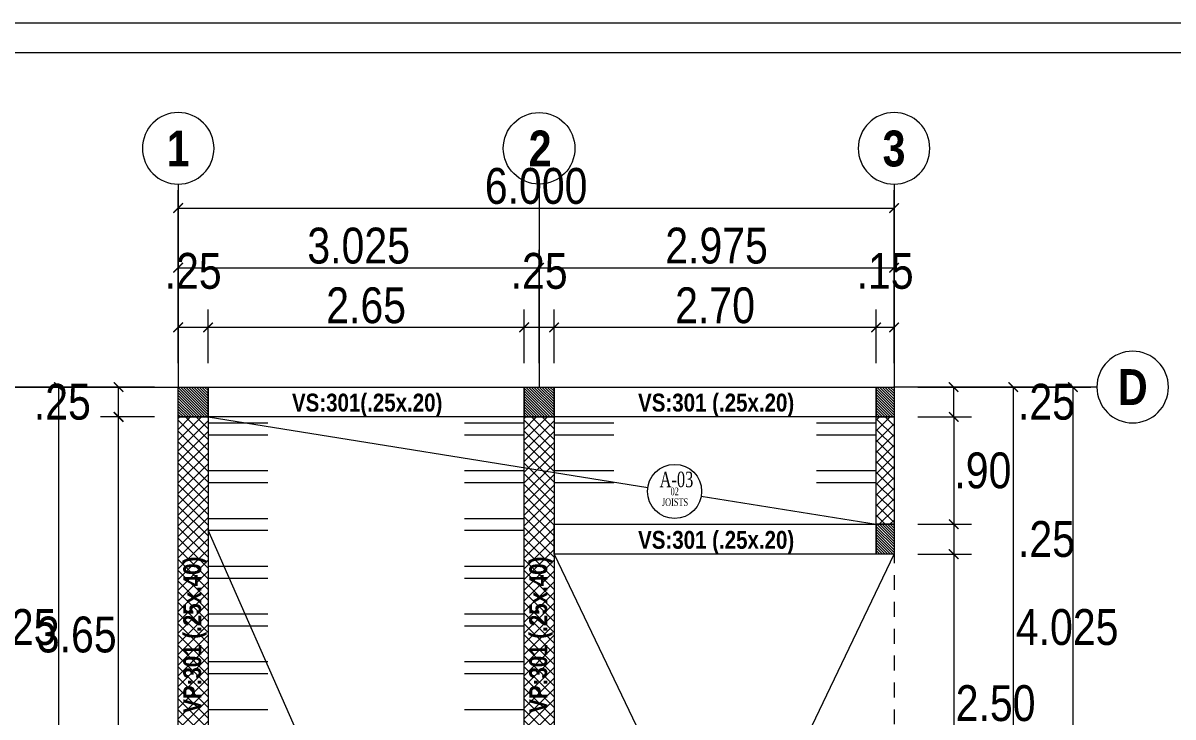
# Model space of a CAD drawing. Header units: millimetres. Extents: x 68 to 194, y 47 to 103.
# Drawn here: x 80.55 to 90.19, y 68.29 to 74.1 of the extents above; entities that cross this region are included whole.
import ezdxf
from ezdxf.enums import TextEntityAlignment as Align

# ---------------------------------------------------------------- set-up
doc = ezdxf.new("R2010")
doc.units = ezdxf.units.MM
doc.linetypes.add('DASHED', pattern=[19.05, 12.7, -6.35])
doc.linetypes.add('DASHED2', pattern=[0.375, 0.25, -0.125])
for name, color, linetype, lineweight in [('E_Columna', 3, 'Continuous', 25), ('E_Tipo de Techado', 6, 'Continuous', 15), ('E_Viga Principal', 52, 'Continuous', 30), ('E_Viga Secundaria', 133, 'Continuous', 20), ('E_Vigueta', 13, 'DASHED', 15), ('G_Complemento', 30, 'Continuous', 20), ('G_Ejes', 253, 'Continuous', 20), ('G_Proyección', 8, 'DASHED2', 15), ('G_Sombreados', 8, 'Continuous', 9), ('G_Texto', 122, 'Continuous', 20)]:
    doc.layers.add(name, color=color, linetype=linetype, lineweight=lineweight)
doc.layers.add('G_Acotación', color=171, linetype='Continuous')
doc.styles.add('Acotacion', font='ARIALN.TTF')
doc.styles.add('CUNSULTOR', font='times.ttf', dxfattribs={"width": 0.7})
doc.styles.add('Eje', font='ARIALNB.TTF', dxfattribs={"height": 0.3})
doc.styles.add('TITULOS', font='ARIALNB.TTF', dxfattribs={"height": 0.3})
doc.dimstyles.new('Lenin_50', dxfattribs={"dimtxt": 0.3, "dimasz": 0.08, "dimexe": 0.15, "dimexo": 0.2, "dimgap": 0.03, "dimtad": 2, "dimtih": 1, "dimtoh": 1, "dimlfac": -1, "dimzin": 4, "dimdsep": 46, "dimtxsty": 'Acotacion', "dimblk": 'ARCHTICK', "dimcen": 0.08, "dimclrd": 256, "dimclre": 256, "dimclrt": 4, "dimazin": 1, "dimtm": 1e-09, "dimtfac": 1, "dimtmove": 2, "dimatfit": 2, "dimfxl": 0, "dimtolj": 1, "dimlwd": 13, "dimlwe": 18, "dimarcsym": 0})
pattern_1 = [(135, (196.997164, -21.310414), (0.0112253202, 0.0112253202), [])]
pattern_2 = [(135, (318.05112, -25.397145), (0.04490128, 0.04490128), []), (45, (318.05112, -25.397145), (0.04490128, -0.04490128), [])]

# ---------------------------------------------------------------- blocks, each defined once
blk = doc.blocks.new('Eri')
blk.add_line((-1.7, 0), (0, 0))
blk.add_circle((-2, 0), 0.3)
at = {"color": 1, "style": 'Eje', "flags": 4}
blk.add_attdef('H', text='', height=0.3, dxfattribs=at).set_placement((-2, 0), align=Align.MIDDLE_CENTER)
blk = doc.blocks.new('_ArchTick')
at = {"color": 0, "linetype": 'ByBlock', "const_width": 0.15}
blk.add_lwpolyline([(-0.5, -0.5), (0.5, 0.5)], dxfattribs=at)
blk = doc.blocks.new('*D543')
at = {"layer": 'Defpoints', "color": 0}
for p in [(87.8511, 72.5529), (81.8511, 71.0529), (87.8511, 71.0529)]:
    blk.add_point(p, dxfattribs=at)
at = {"layer": 'G_Acotación', "lineweight": 18}
for p, q in [((81.8511, 71.2529), (81.8511, 72.7029)), ((87.8511, 71.2529), (87.8511, 72.7029))]:
    blk.add_line(p, q, dxfattribs=at)
at = {"layer": 'G_Acotación', "lineweight": 13}
blk.add_line((81.8511, 72.5529), (87.8511, 72.5529), dxfattribs=at)
at = {"layer": 'G_Acotación', "lineweight": 13, "xscale": 0.08, "yscale": 0.08, "zscale": 0.08, "rotation": 180}
blk.add_blockref('_ArchTick', (81.8511, 72.5529), dxfattribs=at)
at = {"layer": 'G_Acotación', "lineweight": 13, "xscale": 0.08, "yscale": 0.08, "zscale": 0.08}
blk.add_blockref('_ArchTick', (87.8511, 72.5529), dxfattribs=at)
at = {"layer": 'G_Acotación', "color": 4, "lineweight": 5, "insert": (84.8511, 72.736), "char_height": 0.3, "attachment_point": 5, "style": 'Acotacion'}
blk.add_mtext('\\A1;6.000', dxfattribs=at)
blk = doc.blocks.new('*D544')
at = {"layer": 'Defpoints', "color": 0}
for p in [(87.8511, 72.0529), (84.8761, 71.0529), (87.8511, 71.0529)]:
    blk.add_point(p, dxfattribs=at)
at = {"layer": 'G_Acotación', "lineweight": 18}
for p, q in [((84.8761, 71.2529), (84.8761, 72.2029)), ((87.8511, 71.2529), (87.8511, 72.2029))]:
    blk.add_line(p, q, dxfattribs=at)
at = {"layer": 'G_Acotación', "lineweight": 13}
blk.add_line((84.8761, 72.0529), (87.8511, 72.0529), dxfattribs=at)
at = {"layer": 'G_Acotación', "lineweight": 13, "xscale": 0.08, "yscale": 0.08, "zscale": 0.08, "rotation": 180}
blk.add_blockref('_ArchTick', (84.8761, 72.0529), dxfattribs=at)
at = {"layer": 'G_Acotación', "lineweight": 13, "xscale": 0.08, "yscale": 0.08, "zscale": 0.08}
blk.add_blockref('_ArchTick', (87.8511, 72.0529), dxfattribs=at)
at = {"layer": 'G_Acotación', "color": 4, "lineweight": 5, "insert": (86.3636, 72.236), "char_height": 0.3, "attachment_point": 5, "style": 'Acotacion'}
blk.add_mtext('\\A1;2.975', dxfattribs=at)
blk = doc.blocks.new('*D545')
at = {"layer": 'Defpoints', "color": 0}
for p in [(84.8761, 72.0529), (81.8511, 71.0529), (84.8761, 71.0529)]:
    blk.add_point(p, dxfattribs=at)
at = {"layer": 'G_Acotación', "lineweight": 18}
for p, q in [((81.8511, 71.2529), (81.8511, 72.2029)), ((84.8761, 71.2529), (84.8761, 72.2029))]:
    blk.add_line(p, q, dxfattribs=at)
at = {"layer": 'G_Acotación', "lineweight": 13}
blk.add_line((81.8511, 72.0529), (84.8761, 72.0529), dxfattribs=at)
at = {"layer": 'G_Acotación', "lineweight": 13, "xscale": 0.08, "yscale": 0.08, "zscale": 0.08, "rotation": 180}
blk.add_blockref('_ArchTick', (81.8511, 72.0529), dxfattribs=at)
at = {"layer": 'G_Acotación', "lineweight": 13, "xscale": 0.08, "yscale": 0.08, "zscale": 0.08}
blk.add_blockref('_ArchTick', (84.8761, 72.0529), dxfattribs=at)
at = {"layer": 'G_Acotación', "color": 4, "lineweight": 5, "insert": (83.3636, 72.236), "char_height": 0.3, "attachment_point": 5, "style": 'Acotacion'}
blk.add_mtext('\\A1;3.025', dxfattribs=at)
blk = doc.blocks.new('*D549')
at = {"layer": 'Defpoints', "color": 0}
for p in [(80.3511, 71.0529), (81.8511, 71.0529), (81.8511, 58.5529)]:
    blk.add_point(p, dxfattribs=at)
at = {"layer": 'G_Acotación', "lineweight": 18}
for p, q in [((81.6511, 71.0529), (80.2011, 71.0529)), ((81.6511, 58.5529), (80.2011, 58.5529))]:
    blk.add_line(p, q, dxfattribs=at)
at = {"layer": 'G_Acotación', "lineweight": 13}
blk.add_line((80.3511, 58.5529), (80.3511, 71.0529), dxfattribs=at)
at = {"layer": 'G_Acotación', "lineweight": 13, "xscale": 0.08, "yscale": 0.08, "zscale": 0.08}
for p, rotation in [((80.3511, 71.0529), 90), ((80.3511, 58.5529), 270)]:
    blk.add_blockref('_ArchTick', p, dxfattribs=dict(at, rotation=rotation))
at = {"layer": 'G_Acotación', "color": 4, "lineweight": 5, "insert": (79.8224, 64.8029), "char_height": 0.3, "attachment_point": 5, "style": 'Acotacion'}
blk.add_mtext('\\A1;12.500', dxfattribs=at)
blk = doc.blocks.new('*D552')
at = {"layer": 'Defpoints', "color": 0}
for p in [(80.8511, 71.0529), (81.8511, 71.0529), (81.8511, 67.0279)]:
    blk.add_point(p, dxfattribs=at)
at = {"layer": 'G_Acotación', "lineweight": 18}
for p, q in [((81.6511, 71.0529), (80.7011, 71.0529)), ((81.6511, 67.0279), (80.7011, 67.0279))]:
    blk.add_line(p, q, dxfattribs=at)
at = {"layer": 'G_Acotación', "lineweight": 13}
blk.add_line((80.8511, 67.0279), (80.8511, 71.0529), dxfattribs=at)
at = {"layer": 'G_Acotación', "lineweight": 13, "xscale": 0.08, "yscale": 0.08, "zscale": 0.08}
for p, rotation in [((80.8511, 71.0529), 90), ((80.8511, 67.0279), 270)]:
    blk.add_blockref('_ArchTick', p, dxfattribs=dict(at, rotation=rotation))
at = {"layer": 'G_Acotación', "color": 4, "lineweight": 5, "insert": (80.4002, 69.0404), "char_height": 0.3, "attachment_point": 5, "style": 'Acotacion'}
blk.add_mtext('\\A1;4.025', dxfattribs=at)
blk = doc.blocks.new('*D554')
at = {"layer": 'Defpoints', "color": 0}
for p in [(87.8511, 71.0529), (89.3511, 71.0529), (87.8511, 58.5529)]:
    blk.add_point(p, dxfattribs=at)
at = {"layer": 'G_Acotación', "lineweight": 18}
for p, q in [((88.0511, 71.0529), (89.5011, 71.0529)), ((88.0511, 58.5529), (89.5011, 58.5529))]:
    blk.add_line(p, q, dxfattribs=at)
at = {"layer": 'G_Acotación', "lineweight": 13}
blk.add_line((89.3511, 58.5529), (89.3511, 71.0529), dxfattribs=at)
at = {"layer": 'G_Acotación', "lineweight": 13, "xscale": 0.08, "yscale": 0.08, "zscale": 0.08}
for p, rotation in [((89.3511, 71.0529), 90), ((89.3511, 58.5529), 270)]:
    blk.add_blockref('_ArchTick', p, dxfattribs=dict(at, rotation=rotation))
at = {"layer": 'G_Acotación', "color": 4, "lineweight": 5, "insert": (89.8798, 64.8029), "char_height": 0.3, "attachment_point": 5, "style": 'Acotacion'}
blk.add_mtext('\\A1;12.500', dxfattribs=at)
blk = doc.blocks.new('*D557')
at = {"layer": 'Defpoints', "color": 0}
for p in [(87.8511, 71.0529), (88.8511, 71.0529), (87.8511, 67.0279)]:
    blk.add_point(p, dxfattribs=at)
at = {"layer": 'G_Acotación', "lineweight": 18}
for p, q in [((88.0511, 71.0529), (89.0011, 71.0529)), ((88.0511, 67.0279), (89.0011, 67.0279))]:
    blk.add_line(p, q, dxfattribs=at)
at = {"layer": 'G_Acotación', "lineweight": 13}
blk.add_line((88.8511, 67.0279), (88.8511, 71.0529), dxfattribs=at)
at = {"layer": 'G_Acotación', "lineweight": 13, "xscale": 0.08, "yscale": 0.08, "zscale": 0.08}
for p, rotation in [((88.8511, 71.0529), 90), ((88.8511, 67.0279), 270)]:
    blk.add_blockref('_ArchTick', p, dxfattribs=dict(at, rotation=rotation))
at = {"layer": 'G_Acotación', "color": 4, "lineweight": 5, "insert": (89.3021, 69.0404), "char_height": 0.3, "attachment_point": 5, "style": 'Acotacion'}
blk.add_mtext('\\A1;4.025', dxfattribs=at)
blk = doc.blocks.new('*D559')
at = {"layer": 'Defpoints', "color": 0}
for p in [(87.7011, 71.5529), (87.7011, 71.0529), (87.8511, 71.0529)]:
    blk.add_point(p, dxfattribs=at)
at = {"layer": 'G_Acotación', "lineweight": 18}
for p, q in [((87.7011, 71.2529), (87.7011, 71.7029)), ((87.8511, 71.2529), (87.8511, 71.7029))]:
    blk.add_line(p, q, dxfattribs=at)
at = {"layer": 'G_Acotación', "lineweight": 13}
blk.add_line((87.8511, 71.5529), (87.7011, 71.5529), dxfattribs=at)
at = {"layer": 'G_Acotación', "lineweight": 13, "xscale": 0.08, "yscale": 0.08, "zscale": 0.08, "rotation": 180}
blk.add_blockref('_ArchTick', (87.7011, 71.5529), dxfattribs=at)
at = {"layer": 'G_Acotación', "lineweight": 13, "xscale": 0.08, "yscale": 0.08, "zscale": 0.08}
blk.add_blockref('_ArchTick', (87.8511, 71.5529), dxfattribs=at)
at = {"layer": 'G_Acotación', "color": 4, "lineweight": 5, "insert": (87.7761, 72.0242), "char_height": 0.3, "attachment_point": 5, "style": 'Acotacion'}
blk.add_mtext('\\A1;.15', dxfattribs=at)
blk = doc.blocks.new('*D658')
at = {"layer": 'Defpoints', "color": 0}
for p in [(85.0011, 71.5529), (85.0011, 71.0529), (87.7011, 71.0529)]:
    blk.add_point(p, dxfattribs=at)
at = {"layer": 'G_Acotación', "lineweight": 18}
for p, q in [((85.0011, 71.2529), (85.0011, 71.7029)), ((87.7011, 71.2529), (87.7011, 71.7029))]:
    blk.add_line(p, q, dxfattribs=at)
at = {"layer": 'G_Acotación', "lineweight": 13}
blk.add_line((87.7011, 71.5529), (85.0011, 71.5529), dxfattribs=at)
at = {"layer": 'G_Acotación', "lineweight": 13, "xscale": 0.08, "yscale": 0.08, "zscale": 0.08, "rotation": 180}
blk.add_blockref('_ArchTick', (85.0011, 71.5529), dxfattribs=at)
at = {"layer": 'G_Acotación', "lineweight": 13, "xscale": 0.08, "yscale": 0.08, "zscale": 0.08}
blk.add_blockref('_ArchTick', (87.7011, 71.5529), dxfattribs=at)
at = {"layer": 'G_Acotación', "color": 4, "lineweight": 5, "insert": (86.3511, 71.736), "char_height": 0.3, "attachment_point": 5, "style": 'Acotacion'}
blk.add_mtext('\\A1;2.70', dxfattribs=at)
blk = doc.blocks.new('*D659')
at = {"layer": 'Defpoints', "color": 0}
for p in [(84.7511, 71.5529), (84.7511, 71.0529), (85.0011, 71.0529)]:
    blk.add_point(p, dxfattribs=at)
at = {"layer": 'G_Acotación', "lineweight": 18}
for p, q in [((84.7511, 71.2529), (84.7511, 71.7029)), ((85.0011, 71.2529), (85.0011, 71.7029))]:
    blk.add_line(p, q, dxfattribs=at)
at = {"layer": 'G_Acotación', "lineweight": 13}
blk.add_line((85.0011, 71.5529), (84.7511, 71.5529), dxfattribs=at)
at = {"layer": 'G_Acotación', "lineweight": 13, "xscale": 0.08, "yscale": 0.08, "zscale": 0.08, "rotation": 180}
blk.add_blockref('_ArchTick', (84.7511, 71.5529), dxfattribs=at)
at = {"layer": 'G_Acotación', "lineweight": 13, "xscale": 0.08, "yscale": 0.08, "zscale": 0.08}
blk.add_blockref('_ArchTick', (85.0011, 71.5529), dxfattribs=at)
at = {"layer": 'G_Acotación', "color": 4, "lineweight": 5, "insert": (84.8761, 72.0242), "char_height": 0.3, "attachment_point": 5, "style": 'Acotacion'}
blk.add_mtext('\\A1;.25', dxfattribs=at)
blk = doc.blocks.new('*D560')
at = {"layer": 'Defpoints', "color": 0}
for p in [(82.1011, 71.5529), (82.1011, 71.0529), (84.7511, 71.0529)]:
    blk.add_point(p, dxfattribs=at)
at = {"layer": 'G_Acotación', "lineweight": 18}
for p, q in [((82.1011, 71.2529), (82.1011, 71.7029)), ((84.7511, 71.2529), (84.7511, 71.7029))]:
    blk.add_line(p, q, dxfattribs=at)
at = {"layer": 'G_Acotación', "lineweight": 13}
blk.add_line((84.7511, 71.5529), (82.1011, 71.5529), dxfattribs=at)
at = {"layer": 'G_Acotación', "lineweight": 13, "xscale": 0.08, "yscale": 0.08, "zscale": 0.08, "rotation": 180}
blk.add_blockref('_ArchTick', (82.1011, 71.5529), dxfattribs=at)
at = {"layer": 'G_Acotación', "lineweight": 13, "xscale": 0.08, "yscale": 0.08, "zscale": 0.08}
blk.add_blockref('_ArchTick', (84.7511, 71.5529), dxfattribs=at)
at = {"layer": 'G_Acotación', "color": 4, "lineweight": 5, "insert": (83.4261, 71.736), "char_height": 0.3, "attachment_point": 5, "style": 'Acotacion'}
blk.add_mtext('\\A1;2.65', dxfattribs=at)
blk = doc.blocks.new('*D561')
at = {"layer": 'Defpoints', "color": 0}
for p in [(81.8511, 71.5529), (81.8511, 71.0529), (82.1011, 71.0529)]:
    blk.add_point(p, dxfattribs=at)
at = {"layer": 'G_Acotación', "lineweight": 18}
for p, q in [((81.8511, 71.2529), (81.8511, 71.7029)), ((82.1011, 71.2529), (82.1011, 71.7029))]:
    blk.add_line(p, q, dxfattribs=at)
at = {"layer": 'G_Acotación', "lineweight": 13}
blk.add_line((82.1011, 71.5529), (81.8511, 71.5529), dxfattribs=at)
at = {"layer": 'G_Acotación', "lineweight": 13, "xscale": 0.08, "yscale": 0.08, "zscale": 0.08, "rotation": 180}
blk.add_blockref('_ArchTick', (81.8511, 71.5529), dxfattribs=at)
at = {"layer": 'G_Acotación', "lineweight": 13, "xscale": 0.08, "yscale": 0.08, "zscale": 0.08}
blk.add_blockref('_ArchTick', (82.1011, 71.5529), dxfattribs=at)
at = {"layer": 'G_Acotación', "color": 4, "lineweight": 5, "insert": (81.9761, 72.0242), "char_height": 0.3, "attachment_point": 5, "style": 'Acotacion'}
blk.add_mtext('\\A1;.25', dxfattribs=at)
blk = doc.blocks.new('*D572')
at = {"layer": 'Defpoints', "color": 0}
for p in [(87.8511, 71.0529), (88.3511, 71.0529), (87.8511, 70.8029)]:
    blk.add_point(p, dxfattribs=at)
at = {"layer": 'G_Acotación', "lineweight": 18}
for p, q in [((88.0511, 71.0529), (88.5011, 71.0529)), ((88.0511, 70.8029), (88.5011, 70.8029))]:
    blk.add_line(p, q, dxfattribs=at)
at = {"layer": 'G_Acotación', "lineweight": 13}
blk.add_line((88.3511, 70.8029), (88.3511, 71.0529), dxfattribs=at)
at = {"layer": 'G_Acotación', "lineweight": 13, "xscale": 0.08, "yscale": 0.08, "zscale": 0.08}
for p, rotation in [((88.3511, 71.0529), 90), ((88.3511, 70.8029), 270)]:
    blk.add_blockref('_ArchTick', p, dxfattribs=dict(at, rotation=rotation))
at = {"layer": 'G_Acotación', "color": 4, "lineweight": 5, "insert": (89.1288, 70.9279), "char_height": 0.3, "attachment_point": 5, "style": 'Acotacion'}
blk.add_mtext('\\A1;.25', dxfattribs=at)
blk = doc.blocks.new('*D573')
at = {"layer": 'Defpoints', "color": 0}
for p in [(87.8511, 70.8029), (87.8511, 69.9029), (88.3511, 69.9029)]:
    blk.add_point(p, dxfattribs=at)
at = {"layer": 'G_Acotación', "lineweight": 18}
for p, q in [((88.0511, 70.8029), (88.5011, 70.8029)), ((88.0511, 69.9029), (88.5011, 69.9029))]:
    blk.add_line(p, q, dxfattribs=at)
at = {"layer": 'G_Acotación', "lineweight": 13}
blk.add_line((88.3511, 70.8029), (88.3511, 69.9029), dxfattribs=at)
at = {"layer": 'G_Acotación', "lineweight": 13, "xscale": 0.08, "yscale": 0.08, "zscale": 0.08}
for p, rotation in [((88.3511, 70.8029), 90), ((88.3511, 69.9029), 270)]:
    blk.add_blockref('_ArchTick', p, dxfattribs=dict(at, rotation=rotation))
at = {"layer": 'G_Acotación', "color": 4, "lineweight": 5, "insert": (88.5957, 70.3529), "char_height": 0.3, "attachment_point": 5, "style": 'Acotacion'}
blk.add_mtext('\\A1;.90', dxfattribs=at)
blk = doc.blocks.new('*D660')
at = {"layer": 'Defpoints', "color": 0}
for p in [(87.8511, 69.9029), (87.8511, 69.6529), (88.3511, 69.6529)]:
    blk.add_point(p, dxfattribs=at)
at = {"layer": 'G_Acotación', "lineweight": 18}
for p, q in [((88.0511, 69.9029), (88.5011, 69.9029)), ((88.0511, 69.6529), (88.5011, 69.6529))]:
    blk.add_line(p, q, dxfattribs=at)
at = {"layer": 'G_Acotación', "lineweight": 13}
blk.add_line((88.3511, 69.9029), (88.3511, 69.6529), dxfattribs=at)
at = {"layer": 'G_Acotación', "lineweight": 13, "xscale": 0.08, "yscale": 0.08, "zscale": 0.08}
for p, rotation in [((88.3511, 69.9029), 90), ((88.3511, 69.6529), 270)]:
    blk.add_blockref('_ArchTick', p, dxfattribs=dict(at, rotation=rotation))
at = {"layer": 'G_Acotación', "color": 4, "lineweight": 5, "insert": (89.1288, 69.7779), "char_height": 0.3, "attachment_point": 5, "style": 'Acotacion'}
blk.add_mtext('\\A1;.25', dxfattribs=at)
blk = doc.blocks.new('*D661')
at = {"layer": 'Defpoints', "color": 0}
for p in [(87.8511, 69.6529), (87.8511, 67.1529), (88.3511, 67.1529)]:
    blk.add_point(p, dxfattribs=at)
at = {"layer": 'G_Acotación', "lineweight": 18}
for p, q in [((88.0511, 69.6529), (88.5011, 69.6529)), ((88.0511, 67.1529), (88.5011, 67.1529))]:
    blk.add_line(p, q, dxfattribs=at)
at = {"layer": 'G_Acotación', "lineweight": 13}
blk.add_line((88.3511, 69.6529), (88.3511, 67.1529), dxfattribs=at)
at = {"layer": 'G_Acotación', "lineweight": 13, "xscale": 0.08, "yscale": 0.08, "zscale": 0.08}
for p, rotation in [((88.3511, 69.6529), 90), ((88.3511, 67.1529), 270)]:
    blk.add_blockref('_ArchTick', p, dxfattribs=dict(at, rotation=rotation))
at = {"layer": 'G_Acotación', "color": 4, "lineweight": 5, "insert": (88.7023, 68.4029), "char_height": 0.3, "attachment_point": 5, "style": 'Acotacion'}
blk.add_mtext('\\A1;2.50', dxfattribs=at)
blk = doc.blocks.new('*D639')
at = {"layer": 'Defpoints', "color": 0}
for p in [(81.3511, 70.8029), (81.8511, 70.8029), (81.8511, 67.1529)]:
    blk.add_point(p, dxfattribs=at)
at = {"layer": 'G_Acotación', "lineweight": 18}
for p, q in [((81.6511, 70.8029), (81.2011, 70.8029)), ((81.6511, 67.1529), (81.2011, 67.1529))]:
    blk.add_line(p, q, dxfattribs=at)
at = {"layer": 'G_Acotación', "lineweight": 13}
blk.add_line((81.3511, 67.1529), (81.3511, 70.8029), dxfattribs=at)
at = {"layer": 'G_Acotación', "lineweight": 13, "xscale": 0.08, "yscale": 0.08, "zscale": 0.08}
for p, rotation in [((81.3511, 70.8029), 90), ((81.3511, 67.1529), 270)]:
    blk.add_blockref('_ArchTick', p, dxfattribs=dict(at, rotation=rotation))
at = {"layer": 'G_Acotación', "color": 4, "lineweight": 5, "insert": (81.0007, 68.9779), "char_height": 0.3, "attachment_point": 5, "style": 'Acotacion'}
blk.add_mtext('\\A1;3.65', dxfattribs=at)
blk = doc.blocks.new('*D640')
at = {"layer": 'Defpoints', "color": 0}
for p in [(81.3511, 71.0529), (81.8511, 71.0529), (81.8511, 70.8029)]:
    blk.add_point(p, dxfattribs=at)
at = {"layer": 'G_Acotación', "lineweight": 18}
for p, q in [((81.6511, 71.0529), (81.2011, 71.0529)), ((81.6511, 70.8029), (81.2011, 70.8029))]:
    blk.add_line(p, q, dxfattribs=at)
at = {"layer": 'G_Acotación', "lineweight": 13}
blk.add_line((81.3511, 70.8029), (81.3511, 71.0529), dxfattribs=at)
at = {"layer": 'G_Acotación', "lineweight": 13, "xscale": 0.08, "yscale": 0.08, "zscale": 0.08}
for p, rotation in [((81.3511, 71.0529), 90), ((81.3511, 70.8029), 270)]:
    blk.add_blockref('_ArchTick', p, dxfattribs=dict(at, rotation=rotation))
at = {"layer": 'G_Acotación', "color": 4, "lineweight": 5, "insert": (80.8798, 70.9279), "char_height": 0.3, "attachment_point": 5, "style": 'Acotacion'}
blk.add_mtext('\\A1;.25', dxfattribs=at)

msp = doc.modelspace()

# ---------------------------------------------------------------- hatches: boundary and pattern name
at = {"layer": 'E_Columna', "lineweight": 5}
h = msp.add_hatch(dxfattribs=at)
h.set_pattern_fill('LINE', color=256, scale=0.005, angle=45, style=0)
h.set_pattern_definition(pattern_1)
h.paths.add_polyline_path([(82.1011, 70.8029), (81.8511, 70.8029), (81.8511, 71.0529), (82.1011, 71.0529)])
h = msp.add_hatch(dxfattribs=at)
h.set_pattern_fill('LINE', color=256, scale=0.005, angle=45, style=0)
h.set_pattern_definition(pattern_1)
h.paths.add_polyline_path([(85.0011, 70.8029), (84.7511, 70.8029), (84.7511, 71.0529), (85.0011, 71.0529)])
h = msp.add_hatch(dxfattribs=at)
h.set_pattern_fill('LINE', color=256, scale=0.005, angle=45, style=0)
h.set_pattern_definition(pattern_1)
h.paths.add_polyline_path([(87.8511, 70.8029), (87.7011, 70.8029), (87.7011, 71.0529), (87.8511, 71.0529)])
h = msp.add_hatch(dxfattribs=at)
h.set_pattern_fill('LINE', color=256, scale=0.005, angle=45, style=0)
h.set_pattern_definition([(135, (196.997164, -22.460414), (0.0112253202, 0.0112253202), [])])
h.paths.add_polyline_path([(87.8511, 69.6529), (87.7011, 69.6529), (87.7011, 69.9029), (87.8511, 69.9029)])
at = {"layer": 'G_Sombreados', "lineweight": 5}
h = msp.add_hatch(dxfattribs=at)
h.set_pattern_fill('NET', color=256, scale=0.02, angle=45, style=0)
h.set_pattern_definition([(135, (315.15112, -25.397145), (0.04490128, 0.04490128), []), (45, (315.15112, -25.397145), (0.04490128, -0.04490128), [])])
h.paths.add_polyline_path([(82.1011, 67.1529), (81.8511, 67.1529), (81.8511, 70.8029), (82.1011, 70.8029)])
h = msp.add_hatch(dxfattribs=at)
h.set_pattern_fill('NET', color=256, scale=0.02, angle=45, style=0)
h.set_pattern_definition(pattern_2)
h.paths.add_polyline_path([(85.0011, 67.1529), (84.7511, 67.1529), (84.7511, 70.8029), (85.0011, 70.8029)])
h = msp.add_hatch(dxfattribs=at)
h.set_pattern_fill('NET', color=256, scale=0.02, angle=45, style=0)
h.set_pattern_definition(pattern_2)
h.paths.add_polyline_path([(87.8511, 69.9029), (87.7011, 69.9029), (87.7011, 70.8029), (87.8511, 70.8029)])

# ---------------------------------------------------------------- linework, layer by layer
at = {"lineweight": 5}
for points in [[(109.6519, 46.547), (109.6519, 74.1029), (68.6019, 74.1029), (68.6019, 46.547)], [(109.4019, 46.797), (109.4019, 73.8529), (68.8519, 73.8529), (68.8519, 46.797)]]:
    msp.add_lwpolyline(points, close=True, dxfattribs=at)
at = {"layer": 'E_Columna', "lineweight": 5}
for points in [[(82.1011, 70.8029), (81.8511, 70.8029), (81.8511, 71.0529), (82.1011, 71.0529)], [(85.0011, 70.8029), (84.7511, 70.8029), (84.7511, 71.0529), (85.0011, 71.0529)], [(87.8511, 70.8029), (87.7011, 70.8029), (87.7011, 71.0529), (87.8511, 71.0529)], [(87.8511, 69.6529), (87.7011, 69.6529), (87.7011, 69.9029), (87.8511, 69.9029)]]:
    msp.add_lwpolyline(points, close=True, dxfattribs=at)
at = {"layer": 'E_Tipo de Techado', "color": 6, "lineweight": 5}
for p, q in [((82.1011, 70.8029), (85.7865, 70.2106)), ((86.2349, 70.1385), (87.7011, 69.9029)), ((82.9357, 67.9669), (82.1034, 69.8529))]:
    msp.add_line(p, q, dxfattribs=at)
msp.add_circle((86.0113, 70.1784), 0.2271, dxfattribs=at)
at = {"layer": 'E_Viga Principal', "lineweight": 5}
for points in [[(82.1011, 67.1529), (81.8511, 67.1529), (81.8511, 70.8029), (82.1011, 70.8029)], [(85.0011, 67.1529), (84.7511, 67.1529), (84.7511, 70.8029), (85.0011, 70.8029)], [(87.8511, 69.9029), (87.7011, 69.9029), (87.7011, 70.8029), (87.8511, 70.8029)]]:
    msp.add_lwpolyline(points, close=True, dxfattribs=at)
at = {"layer": 'E_Viga Secundaria', "lineweight": 5}
for points in [[(84.7511, 70.8029), (82.1011, 70.8029), (82.1011, 71.0529), (84.7511, 71.0529)], [(87.7011, 70.8029), (85.0011, 70.8029), (85.0011, 71.0529), (87.7011, 71.0529)], [(87.7011, 69.6529), (85.0011, 69.6529), (85.0011, 69.9029), (87.7011, 69.9029)]]:
    msp.add_lwpolyline(points, close=True, dxfattribs=at)
at = {"layer": 'E_Vigueta', "lineweight": 5}
for p, q in [((82.1034, 70.7529), (82.6034, 70.7529)), ((84.2511, 70.7529), (84.7511, 70.7529)), ((85.0011, 70.7529), (85.5011, 70.7529)), ((87.2011, 70.7529), (87.7011, 70.7529)), ((82.1034, 70.6529), (82.6034, 70.6529)), ((84.2511, 70.6529), (84.7511, 70.6529)), ((85.0011, 70.6529), (85.5011, 70.6529)), ((87.2011, 70.6529), (87.7011, 70.6529)), ((82.1034, 70.3529), (82.6034, 70.3529)), ((84.2511, 70.3529), (84.7511, 70.3529)), ((85.0011, 70.3529), (85.5011, 70.3529)), ((87.2011, 70.3529), (87.7011, 70.3529)), ((82.1034, 70.2529), (82.6034, 70.2529)), ((84.2511, 70.2529), (84.7511, 70.2529)), ((85.0011, 70.2529), (85.5011, 70.2529)), ((87.2011, 70.2529), (87.7011, 70.2529)), ((82.1034, 69.9529), (82.6034, 69.9529)), ((84.2511, 69.9529), (84.7511, 69.9529)), ((82.1034, 69.8529), (82.6034, 69.8529)), ((84.2511, 69.8529), (84.7511, 69.8529)), ((82.1034, 69.5529), (82.6034, 69.5529)), ((84.2511, 69.5529), (84.7511, 69.5529)), ((82.1034, 69.4529), (82.6034, 69.4529)), ((84.2511, 69.4529), (84.7511, 69.4529)), ((82.1034, 69.1529), (82.6034, 69.1529)), ((84.2511, 69.1529), (84.7511, 69.1529)), ((82.1034, 69.0529), (82.6034, 69.0529)), ((84.2511, 69.0529), (84.7511, 69.0529)), ((82.1034, 68.7529), (82.6034, 68.7529)), ((84.2511, 68.7529), (84.7511, 68.7529)), ((82.1034, 68.6529), (82.6034, 68.6529)), ((84.2511, 68.6529), (84.7511, 68.6529)), ((82.1034, 68.3529), (82.6034, 68.3529)), ((84.2511, 68.3529), (84.7511, 68.3529))]:
    msp.add_line(p, q, dxfattribs=at)
at = {"layer": 'G_Complemento', "lineweight": 5}
msp.add_lwpolyline([(85.0011, 69.6529), (87.8511, 63.7029), (85.0011, 63.7029), (87.8511, 69.6529)], dxfattribs=at)
at = {"layer": 'G_Proyección', "lineweight": 5, "ltscale": 0.5}
msp.add_lwpolyline([(87.8511, 71.0529), (87.8511, 71.0529), (87.8511, 58.2529, -0.414214), (87.3511, 57.7529), (82.3511, 57.7529, -0.414214), (81.8511, 58.2529), (81.8511, 71.0529), (81.8511, 71.0529), (87.8511, 71.0529), (87.8511, 71.0529)], format="xyb", close=True, dxfattribs=at)

# ---------------------------------------------------------------- block references
at = {"layer": 'G_Ejes', "lineweight": 5}
ref = msp.add_blockref('Eri', (81.8511, 71.0529), dxfattribs=dict(at, xscale=-1, rotation=90))
ref.add_attrib('H', '1', dxfattribs={"layer": '0', "color": 1, "height": 0.3, "style": 'Eje', "flags": 4}).set_placement((81.8511, 73.0518), align=Align.MIDDLE_CENTER)
ref = msp.add_blockref('Eri', (84.8761, 71.0529), dxfattribs=dict(at, rotation=270))
ref.add_attrib('H', '2', dxfattribs={"layer": '0', "color": 1, "height": 0.3, "style": 'Eje', "flags": 4}).set_placement((84.8847, 73.0518), align=Align.MIDDLE_CENTER)
ref = msp.add_blockref('Eri', (87.8511, 71.0529), dxfattribs=dict(at, xscale=-1, rotation=90))
ref.add_attrib('H', '3', dxfattribs={"layer": '0', "color": 1, "height": 0.3, "style": 'Eje', "flags": 4}).set_placement((87.8511, 73.0518), align=Align.MIDDLE_CENTER)
ref = msp.add_blockref('Eri', (81.8511, 71.0529), dxfattribs=at)
ref.add_attrib('H', 'D', dxfattribs={"layer": '0', "color": 1, "height": 0.3, "style": 'Eje', "flags": 4}).set_placement((79.8423, 71.0529), align=Align.MIDDLE_CENTER)
ref = msp.add_blockref('Eri', (87.8511, 71.0529), dxfattribs=dict(at, xscale=-1))
ref.add_attrib('H', 'D', dxfattribs={"layer": '0', "color": 1, "height": 0.3, "style": 'Eje', "flags": 4}).set_placement((89.8526, 71.0529), align=Align.MIDDLE_CENTER)

# ---------------------------------------------------------------- texts
at = {"layer": 'G_Texto', "lineweight": 5, "style": 'TITULOS'}
for s, p in [('VS:301(.25x.20)', (83.435, 70.8029)), ('VS:301 (.25x.20)', (86.36, 70.8029)), ('VS:301 (.25x.20)', (86.36, 69.6529))]:
    msp.add_text(s, height=0.15, dxfattribs=at).set_placement(p, align=Align.BOTTOM_CENTER)
at = {"layer": 'G_Texto', "color": 7, "lineweight": 5, "style": 'CUNSULTOR', "width": 0.7}
for s, height, p in [('A-03', 0.12978, (86.0274, 70.279)), ('02', 0.06489, (86.0125, 70.1784)), ('JOISTS', 0.06489, (86.0151, 70.0885))]:
    msp.add_text(s, height=height, dxfattribs=at).set_placement(p, align=Align.MIDDLE_CENTER)
at = {"layer": 'G_Texto', "lineweight": 5, "style": 'TITULOS'}
for p in [(82.0889, 68.9779), (84.9889, 68.9779)]:
    msp.add_text('VP:301 (.25x.40)', height=0.15, rotation=90, dxfattribs=at).set_placement(p, align=Align.BOTTOM_CENTER)

# ---------------------------------------------------------------- dimensions: what is measured, and where the dimension line sits
at = {"layer": 'G_Acotación', "lineweight": 5}
for base, p1, p2, angle, override, picture, middle in [((87.8511, 72.5529), (81.8511, 71.0529), (87.8511, 71.0529), 180, {"dimdec": 3, "dimfxl": 0.06}, '*D543', (84.8511, 72.736)), ((84.8761, 72.0529), (81.8511, 71.0529), (84.8761, 71.0529), 180, {"dimdec": 3, "dimfxl": 0.06}, '*D545', (83.3636, 72.236)), ((87.8511, 72.0529), (84.8761, 71.0529), (87.8511, 71.0529), 180, {"dimdec": 3, "dimfxl": 0.06}, '*D544', (86.3636, 72.236)), ((81.8511, 71.5529), (82.1011, 71.0529), (81.8511, 71.0529), 180, {"dimfxl": 0.06}, '*D561', (81.9761, 72.0242)), ((84.7511, 71.5529), (85.0011, 71.0529), (84.7511, 71.0529), 180, {"dimfxl": 0.06}, '*D659', (84.8761, 72.0242)), ((87.7011, 71.5529), (87.8511, 71.0529), (87.7011, 71.0529), 180, {"dimfxl": 0.06}, '*D559', (87.7761, 72.0242)), ((82.1011, 71.5529), (84.7511, 71.0529), (82.1011, 71.0529), 180, {"dimfxl": 0.06}, '*D560', (83.4261, 71.736)), ((85.0011, 71.5529), (87.7011, 71.0529), (85.0011, 71.0529), 180, {"dimfxl": 0.06}, '*D658', (86.3511, 71.736)), ((80.3511, 71.0529), (81.8511, 58.5529), (81.8511, 71.0529), 90, {"dimdec": 3, "dimfxl": 0.06}, '*D549', (79.8224, 64.8029)), ((80.8511, 71.0529), (81.8511, 67.0279), (81.8511, 71.0529), 90, {"dimdec": 3, "dimfxl": 0.06}, '*D552', (80.4002, 69.0404)), ((81.3511, 71.0529), (81.8511, 70.8029), (81.8511, 71.0529), 90, {"dimfxl": 0.06}, '*D640', (80.8798, 70.9279)), ((88.3511, 71.0529), (87.8511, 70.8029), (87.8511, 71.0529), 90, {"dimfxl": 0.06}, '*D572', (89.1288, 70.9279)), ((89.3511, 71.0529), (87.8511, 58.5529), (87.8511, 71.0529), 90, {"dimdec": 3, "dimfxl": 0.06}, '*D554', (89.8798, 64.8029)), ((88.8511, 71.0529), (87.8511, 67.0279), (87.8511, 71.0529), 90, {"dimdec": 3, "dimfxl": 0.06}, '*D557', (89.3021, 69.0404)), ((81.3511, 70.8029), (81.8511, 67.1529), (81.8511, 70.8029), 90, {"dimfxl": 0.06}, '*D639', (81.0007, 68.9779)), ((88.3511, 69.9029), (87.8511, 70.8029), (87.8511, 69.9029), 90, {"dimfxl": 0.06}, '*D573', (88.5957, 70.3529)), ((88.3511, 69.6529), (87.8511, 69.9029), (87.8511, 69.6529), 90, {"dimfxl": 0.06}, '*D660', (89.1288, 69.7779)), ((88.3511, 67.1529), (87.8511, 69.6529), (87.8511, 67.1529), 90, {"dimfxl": 0.06}, '*D661', (88.7023, 68.4029))]:
    dim = msp.add_linear_dim(base=base, p1=p1, p2=p2, angle=angle, dimstyle='Lenin_50', override=override, dxfattribs=at)
    dim.commit()
    dim.dimension.update_dxf_attribs({"geometry": picture, "text_midpoint": middle})

doc.saveas('drawing.dxf')
